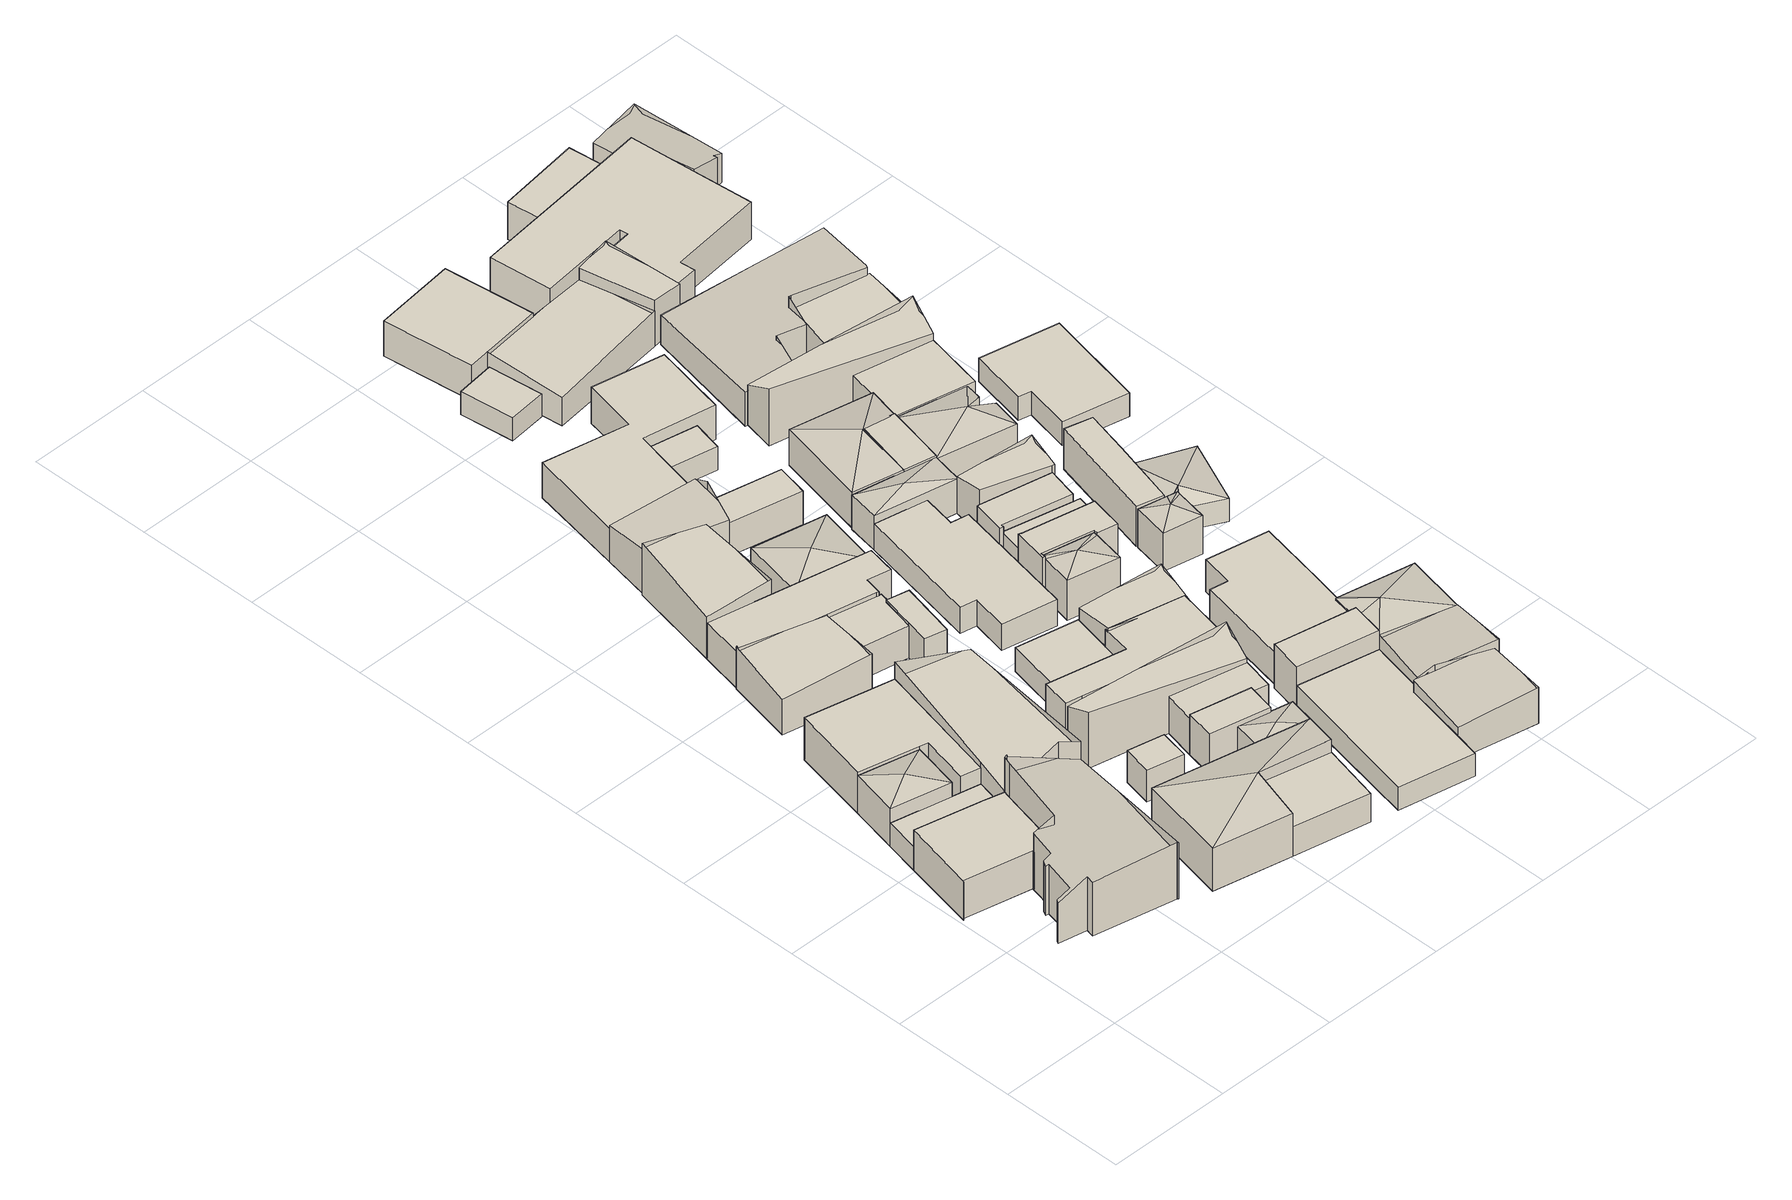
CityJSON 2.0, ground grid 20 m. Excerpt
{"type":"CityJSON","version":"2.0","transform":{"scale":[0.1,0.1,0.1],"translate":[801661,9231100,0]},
"CityObjects":{
"building1":{"type":"Building","attributes":{"Building Type":"Residential","Roof Shape":"shed","Roof Material":"Concrete Glazed Tile","Roof Material Code":1,"Roof Direction":"northwest","Building Height":6.62,"Roof Slope":17.3,"Footprint Area":167.09,"Solar PV Capacity Low":20.92,"Solar PV Capacity High":27.48,"Solar Annual Energy Low":30166,"Solar Annual Energy High":39757,"Suitable PV Area":124.9},"geometry":[{"type":"MultiSurface","lod":"2.2","boundaries":[[[0,1,2,3,4,5,6,7,8,9]],[[9,8,10,11]],[[8,7,12,10]],[[7,6,13,12]],[[6,5,14,13]],[[5,4,15,14]],[[4,3,16,15]],[[3,2,17,16]],[[2,1,18,17]],[[1,0,19,18]],[[0,9,11,19]],[[11,10,12,13,14,15,16,17,18,19]]]}]},
"building2":{"type":"Building","attributes":{"Building Type":"Residential","Roof Shape":"flat","Roof Material":"Concrete Glazed Tile","Roof Material Code":1,"Roof Direction":"northwest","Building Height":4.14,"Roof Slope":5.3,"Footprint Area":81.52,"Solar PV Capacity Low":10.21,"Solar PV Capacity High":13.41,"Solar Annual Energy Low":14718,"Solar Annual Energy High":19397,"Suitable PV Area":60.94},"geometry":[{"type":"MultiSurface","lod":"2.2","boundaries":[[[20,0,9,7,21]],[[21,7,22,23]],[[7,9,24,22]],[[9,0,25,24]],[[0,20,26,25]],[[20,21,23,26]],[[23,22,24,25,26]]]}]},
"building3":{"type":"Building","attributes":{"Building Type":"Residential","Roof Shape":"hip","Roof Material":"Concrete Glazed Tile","Roof Material Code":1,"Roof Direction":"northwest","Building Height":6.57,"Roof Slope":26,"Footprint Area":76.47,"Solar PV Capacity Low":9.57,"Solar PV Capacity High":12.58,"Solar Annual Energy Low":13806,"Solar Annual Energy High":18195,"Suitable PV Area":57.16},"geometry":[{"type":"MultiSurface","lod":"2.2","boundaries":[[[27,20,28,29]],[[29,28,30,31]],[[28,20,32,30]],[[20,27,33,32]],[[27,29,31,33]],[[31,30,34]],[[30,32,34]],[[32,33,34]],[[33,31,34]]]}]},
"building4":{"type":"Building","attributes":{"Building Type":"Residential","Roof Shape":"gable","Roof Material":"Concrete Glazed Tile","Roof Material Code":1,"Roof Direction":"northwest","Building Height":7.08,"Roof Slope":31,"Footprint Area":324.14,"Solar PV Capacity Low":40.58,"Solar PV Capacity High":53.31,"Solar Annual Energy Low":58522,"Solar Annual Energy High":77127,"Suitable PV Area":242.3},"geometry":[{"type":"MultiSurface","lod":"2.2","boundaries":[[[35,36,37,38,8,6,5,4,39,40,41,42,43,44,45,46,47,48,49,50,51]],[[51,50,52,53]],[[50,49,54,52]],[[49,48,55,54]],[[48,47,56,55]],[[47,46,57,56]],[[46,45,58,57]],[[45,44,59,58]],[[44,43,60,59]],[[43,42,61,60]],[[42,41,62,61]],[[41,40,63,62]],[[40,39,64,63]],[[39,4,65,64]],[[4,5,66,65]],[[5,6,67,66]],[[6,8,68,67]],[[8,38,69,68]],[[38,37,70,69]],[[37,36,71,70]],[[36,35,72,71]],[[35,51,53,72]],[[53,52,54,55,56,57,58,59,60,61,62,63,64,65,66,67,68,69,70,71,72]]]}]},
"building5":{"type":"Building","attributes":{"Building Type":"Residential","Roof Shape":"shed","Roof Material":"Clay Tile Shingle","Roof Material Code":3,"Roof Direction":"northwest","Building Height":6.91,"Roof Slope":18.1,"Footprint Area":207.33,"Solar PV Capacity Low":25.96,"Solar PV Capacity High":34.1,"Solar Annual Energy Low":37432,"Solar Annual Energy High":49333,"Suitable PV Area":154.98},"geometry":[{"type":"MultiSurface","lod":"2.2","boundaries":[[[27,29,73,74,21,75,76]],[[76,75,77,78]],[[75,21,79,77]],[[21,74,80,79]],[[74,73,81,80]],[[73,29,82,81]],[[29,27,83,82]],[[27,76,78,83]],[[78,77,79,80,81,82,83]]]}]},
"building6":{"type":"Building","attributes":{"Building Type":"Residential","Roof Shape":"gable","Roof Material":"Concrete Glazed Tile","Roof Material Code":1,"Roof Direction":"northwest","Building Height":7.18,"Roof Slope":32.1,"Footprint Area":311.56,"Solar PV Capacity Low":39.01,"Solar PV Capacity High":51.24,"Solar Annual Energy Low":56249,"Solar Annual Energy High":74132,"Suitable PV Area":232.89},"geometry":[{"type":"MultiSurface","lod":"2.2","boundaries":[[[75,21,7,8,38,37,36,35,84]],[[84,35,85,86]],[[35,36,87,85]],[[36,37,88,87]],[[37,38,89,88]],[[38,8,90,89]],[[8,7,91,90]],[[7,21,92,91]],[[21,75,93,92]],[[75,84,86,93]],[[86,85,87,88,89,90,91,92,93]]]}]},
"building7":{"type":"Building","attributes":{"Building Type":"Residential","Roof Shape":"gable","Roof Material":"Clay Tile Shingle","Roof Material Code":3,"Roof Direction":"northwest","Building Height":6.17,"Roof Slope":33.7,"Footprint Area":151.68,"Solar PV Capacity Low":18.99,"Solar PV Capacity High":24.94,"Solar Annual Energy Low":27385,"Solar Annual Energy High":36091,"Suitable PV Area":113.38},"geometry":[{"type":"MultiSurface","lod":"2.2","boundaries":[[[94,95,96,97,98,99,100,101]],[[101,100,102,103]],[[100,99,104,102]],[[99,98,105,104]],[[98,97,106,105]],[[97,96,107,106]],[[96,95,108,107]],[[95,94,109,108]],[[94,101,103,109]],[[102,104,105,106,107,108,109,103]]]}]},
"building8":{"type":"Building","attributes":{"Building Type":"Residential","Roof Shape":"hip","Roof Material":"Concrete Glazed Tile","Roof Material Code":1,"Roof Direction":"northwest","Building Height":7.54,"Roof Slope":22.5,"Footprint Area":245.76,"Solar PV Capacity Low":30.77,"Solar PV Capacity High":40.42,"Solar Annual Energy Low":44370,"Solar Annual Energy High":58477,"Suitable PV Area":183.71},"geometry":[{"type":"MultiSurface","lod":"2.2","boundaries":[[[110,111,112,113,114,115]],[[115,114,116,117]],[[114,113,118,116]],[[113,112,119,118]],[[112,111,120,119]],[[111,110,121,120]],[[110,115,117,121]],[[117,116,122]],[[116,118,122]],[[118,119,122]],[[119,120,122]],[[120,121,122]],[[121,117,122]]]}]},
"building9":{"type":"Building","attributes":{"Building Type":"Residential","Roof Shape":"shed","Roof Material":"Concrete Glazed Tile","Roof Material Code":1,"Roof Direction":"northwest","Building Height":5.52,"Roof Slope":10.3,"Footprint Area":27.51,"Solar PV Capacity Low":3.44,"Solar PV Capacity High":4.52,"Solar Annual Energy Low":4967,"Solar Annual Energy High":6546,"Suitable PV Area":20.56},"geometry":[{"type":"MultiSurface","lod":"2.2","boundaries":[[[123,124,125,126]],[[126,125,127,128]],[[125,124,129,127]],[[124,123,130,129]],[[123,126,128,130]],[[128,127,129,130]]]}]},
"building10":{"type":"Building","attributes":{"Building Type":"Residential","Roof Shape":"gable","Roof Material":"Concrete Glazed Tile","Roof Material Code":1,"Roof Direction":"northwest","Building Height":7.41,"Roof Slope":29.8,"Footprint Area":157.48,"Solar PV Capacity Low":19.72,"Solar PV Capacity High":25.9,"Solar Annual Energy Low":28432,"Solar Annual Energy High":37471,"Suitable PV Area":117.72},"geometry":[{"type":"MultiSurface","lod":"2.2","boundaries":[[[131,132,133,134]],[[134,133,135,136]],[[133,132,137,135]],[[132,131,138,137]],[[131,134,136,138]],[[136,135,137,138]]]}]},
"building11":{"type":"Building","attributes":{"Building Type":"Residential","Roof Shape":"shed","Roof Material":"Concrete Glazed Tile","Roof Material Code":1,"Roof Direction":"northwest","Building Height":5.02,"Roof Slope":18.8,"Footprint Area":118.48,"Solar PV Capacity Low":14.83,"Solar PV Capacity High":19.48,"Solar Annual Energy Low":21391,"Solar Annual Energy High":28192,"Suitable PV Area":88.56},"geometry":[{"type":"MultiSurface","lod":"2.2","boundaries":[[[113,112,139,114]],[[114,139,140,141]],[[139,112,142,140]],[[112,113,143,142]],[[113,114,141,143]],[[141,140,142,143]]]}]},
"building12":{"type":"Building","attributes":{"Building Type":"Residential","Roof Shape":"flat","Roof Material":"Concrete Glazed Tile","Roof Material Code":1,"Roof Direction":"northwest","Building Height":6.43,"Roof Slope":10.2,"Footprint Area":184.66,"Solar PV Capacity Low":23.12,"Solar PV Capacity High":30.37,"Solar Annual Energy Low":33339,"Solar Annual Energy High":43939,"Suitable PV Area":138.03},"geometry":[{"type":"MultiSurface","lod":"2.2","boundaries":[[[132,95,94,101,144,145,146,147,148]],[[148,147,149,150]],[[147,146,151,149]],[[146,145,152,151]],[[145,144,153,152]],[[144,101,154,153]],[[101,94,155,154]],[[94,95,156,155]],[[95,132,157,156]],[[132,148,150,157]],[[150,149,151,152,153,154,155,156,157]]]}]},
"building13":{"type":"Building","attributes":{"Building Type":"Residential","Roof Shape":"shed","Roof Material":"Clay Tile Shingle","Roof Material Code":3,"Roof Direction":"northwest","Building Height":5.63,"Roof Slope":13.3,"Footprint Area":59.92,"Solar PV Capacity Low":7.5,"Solar PV Capacity High":9.85,"Solar Annual Energy Low":10819,"Solar Annual Energy High":14259,"Suitable PV Area":44.79},"geometry":[{"type":"MultiSurface","lod":"2.2","boundaries":[[[158,159,160,161,145,144,101,99]],[[99,101,162,163]],[[101,144,164,162]],[[144,145,165,164]],[[145,161,166,165]],[[161,160,167,166]],[[160,159,168,167]],[[159,158,169,168]],[[158,99,163,169]],[[163,162,164,165,166,167,168,169]]]}]},
"building14":{"type":"Building","attributes":{"Building Type":"Residential","Roof Shape":"shed","Roof Material":"Concrete Glazed Tile","Roof Material Code":1,"Roof Direction":"northwest","Building Height":6.04,"Roof Slope":15.5,"Footprint Area":32.37,"Solar PV Capacity Low":4.05,"Solar PV Capacity High":5.32,"Solar Annual Energy Low":5844,"Solar Annual Energy High":7702,"Suitable PV Area":24.19},"geometry":[{"type":"MultiSurface","lod":"2.2","boundaries":[[[160,159,158,170,171,172]],[[172,171,173,174]],[[171,170,175,173]],[[170,158,176,175]],[[158,159,177,176]],[[159,160,178,177]],[[160,172,174,178]],[[174,173,175,176,177,178]]]}]},
"building15":{"type":"Building","attributes":{"Building Type":"Residential","Roof Shape":"gable","Roof Material":"Concrete Glazed Tile","Roof Material Code":1,"Roof Direction":"northwest","Building Height":6.38,"Roof Slope":32.3,"Footprint Area":108.78,"Solar PV Capacity Low":13.62,"Solar PV Capacity High":17.89,"Solar Annual Energy Low":19640,"Solar Annual Energy High":25884,"Suitable PV Area":81.31},"geometry":[{"type":"MultiSurface","lod":"2.2","boundaries":[[[179,180,181,182,183]],[[183,182,184,185]],[[182,181,186,184]],[[181,180,187,186]],[[180,179,188,187]],[[179,183,185,188]],[[185,184,186,187,188]]]}]},
"building16":{"type":"Building","attributes":{"Building Type":"Residential","Roof Shape":"flat","Roof Material":"Concrete Glazed Tile","Roof Material Code":1,"Roof Direction":"northwest","Building Height":7.14,"Roof Slope":8.9,"Footprint Area":45.34,"Solar PV Capacity Low":5.68,"Solar PV Capacity High":7.46,"Solar Annual Energy Low":8185,"Solar Annual Energy High":10787,"Suitable PV Area":33.89},"geometry":[{"type":"MultiSurface","lod":"2.2","boundaries":[[[189,190,191,192]],[[192,191,193,194]],[[191,190,195,193]],[[190,189,196,195]],[[189,192,194,196]],[[194,193,195,196]]]}]},
"building17":{"type":"Building","attributes":{"Building Type":"Residential","Roof Shape":"gable","Roof Material":"Concrete Glazed Tile","Roof Material Code":1,"Roof Direction":"northwest","Building Height":7.07,"Roof Slope":31.3,"Footprint Area":125.26,"Solar PV Capacity Low":15.68,"Solar PV Capacity High":20.6,"Solar Annual Energy Low":22614,"Solar Annual Energy High":29804,"Suitable PV Area":93.63},"geometry":[{"type":"MultiSurface","lod":"2.2","boundaries":[[[197,198,199,200]],[[200,199,201,202]],[[199,198,203,201]],[[198,197,204,203]],[[197,200,202,204]],[[202,201,203,204]]]}]},
"building18":{"type":"Building","attributes":{"Building Type":"Residential","Roof Shape":"hip","Roof Material":"Concrete Glazed Tile","Roof Material Code":1,"Roof Direction":"northwest","Building Height":6.32,"Roof Slope":22.1,"Footprint Area":48.1,"Solar PV Capacity Low":6.02,"Solar PV Capacity High":7.91,"Solar Annual Energy Low":8684,"Solar Annual Energy High":11444,"Suitable PV Area":35.95},"geometry":[{"type":"MultiSurface","lod":"2.2","boundaries":[[[205,206,207,208]],[[208,207,209,210]],[[207,206,211,209]],[[206,205,212,211]],[[205,208,210,212]],[[210,209,213]],[[209,211,213]],[[211,212,213]],[[212,210,213]]]}]},
"building19":{"type":"Building","attributes":{"Building Type":"Residential","Roof Shape":"flat","Roof Material":"Concrete Glazed Tile","Roof Material Code":1,"Roof Direction":"northwest","Building Height":4.22,"Roof Slope":5.4,"Footprint Area":112.76,"Solar PV Capacity Low":14.12,"Solar PV Capacity High":18.54,"Solar Annual Energy Low":20358,"Solar Annual Energy High":26830,"Suitable PV Area":84.29},"geometry":[{"type":"MultiSurface","lod":"2.2","boundaries":[[[214,215,216,217]],[[217,216,218,219]],[[216,215,220,218]],[[215,214,221,220]],[[214,217,219,221]],[[219,218,220,221]]]}]},
"building20":{"type":"Building","attributes":{"Building Type":"Residential","Roof Shape":"shed","Roof Material":"Concrete Glazed Tile","Roof Material Code":1,"Roof Direction":"northwest","Building Height":6.31,"Roof Slope":17.1,"Footprint Area":64.02,"Solar PV Capacity Low":8.02,"Solar PV Capacity High":10.53,"Solar Annual Energy Low":11559,"Solar Annual Energy High":15234,"Suitable PV Area":47.86},"geometry":[{"type":"MultiSurface","lod":"2.2","boundaries":[[[222,189,223,199]],[[199,223,224,225]],[[223,189,226,224]],[[189,222,227,226]],[[222,199,225,227]],[[225,224,226,227]]]}]},
"building21":{"type":"Building","attributes":{"Building Type":"Residential","Roof Shape":"flat","Roof Material":"Concrete Glazed Tile","Roof Material Code":1,"Roof Direction":"northwest","Building Height":7.35,"Roof Slope":11,"Footprint Area":175.77,"Solar PV Capacity Low":22.01,"Solar PV Capacity High":28.91,"Solar Annual Energy Low":31735,"Solar Annual Energy High":41824,"Suitable PV Area":131.39},"geometry":[{"type":"MultiSurface","lod":"2.2","boundaries":[[[228,216,229,230,231,232,233]],[[233,232,234,235]],[[232,231,236,234]],[[231,230,237,236]],[[230,229,238,237]],[[229,216,239,238]],[[216,228,240,239]],[[228,233,235,240]],[[235,234,236,237,238,239,240]]]}]},
"building22":{"type":"Building","attributes":{"Building Type":"Residential","Roof Shape":"hip","Roof Material":"Concrete Glazed Tile","Roof Material Code":1,"Roof Direction":"northwest","Building Height":4.92,"Roof Slope":20.3,"Footprint Area":127.68,"Solar PV Capacity Low":15.99,"Solar PV Capacity High":21,"Solar Annual Energy Low":23052,"Solar Annual Energy High":30381,"Suitable PV Area":95.44},"geometry":[{"type":"MultiSurface","lod":"2.2","boundaries":[[[241,242,148,243]],[[243,148,244,245]],[[148,242,246,244]],[[242,241,247,246]],[[241,243,245,247]],[[245,244,248]],[[244,246,248]],[[246,247,248]],[[247,245,248]]]}]},
"building23":{"type":"Building","attributes":{"Building Type":"Residential","Roof Shape":"flat","Roof Material":"Clay Tile Shingle","Roof Material Code":3,"Roof Direction":"northwest","Building Height":5.83,"Roof Slope":6.2,"Footprint Area":60.73,"Solar PV Capacity Low":7.6,"Solar PV Capacity High":9.99,"Solar Annual Energy Low":10964,"Solar Annual Energy High":14450,"Suitable PV Area":45.39},"geometry":[{"type":"MultiSurface","lod":"2.2","boundaries":[[[183,249,250,179]],[[179,250,251,252]],[[250,249,253,251]],[[249,183,254,253]],[[183,179,252,254]],[[251,253,254,252]]]}]},
"building24":{"type":"Building","attributes":{"Building Type":"Residential","Roof Shape":"shed","Roof Material":"Concrete Glazed Tile","Roof Material Code":1,"Roof Direction":"northwest","Building Height":4,"Roof Slope":13.2,"Footprint Area":300.55,"Solar PV Capacity Low":37.63,"Solar PV Capacity High":49.43,"Solar Annual Energy Low":54262,"Solar Annual Energy High":71513,"Suitable PV Area":224.66},"geometry":[{"type":"MultiSurface","lod":"2.2","boundaries":[[[255,256,257,258,259,260,261,262]],[[262,261,263,264]],[[261,260,265,263]],[[260,259,266,265]],[[259,258,267,266]],[[258,257,268,267]],[[257,256,269,268]],[[256,255,270,269]],[[255,262,264,270]],[[264,263,265,266,267,268,269,270]]]}]},
"building25":{"type":"Building","attributes":{"Building Type":"Residential","Roof Shape":"shed","Roof Material":"Concrete Glazed Tile","Roof Material Code":1,"Roof Direction":"northwest","Building Height":5.69,"Roof Slope":16.5,"Footprint Area":354,"Solar PV Capacity Low":44.32,"Solar PV Capacity High":58.22,"Solar Annual Energy Low":63913,"Solar Annual Energy High":84232,"Suitable PV Area":264.62},"geometry":[{"type":"MultiSurface","lod":"2.2","boundaries":[[[271,272,273,274,275,276,181,180]],[[180,181,277,278]],[[181,276,279,277]],[[276,275,280,279]],[[275,274,281,280]],[[274,273,282,281]],[[273,272,283,282]],[[272,271,284,283]],[[271,180,278,284]],[[278,277,279,280,281,282,283,284]]]}]},
"building26":{"type":"Building","attributes":{"Building Type":"Residential","Roof Shape":"flat","Roof Material":"Concrete Glazed Tile","Roof Material Code":1,"Roof Direction":"northwest","Building Height":4.56,"Roof Slope":5.5,"Footprint Area":266.34,"Solar PV Capacity Low":33.35,"Solar PV Capacity High":43.8,"Solar Annual Energy Low":48085,"Solar Annual Energy High":63372,"Suitable PV Area":199.09},"geometry":[{"type":"MultiSurface","lod":"2.2","boundaries":[[[285,286,287,288,289,290,291,292]],[[292,291,293,294]],[[291,290,295,293]],[[290,289,296,295]],[[289,288,297,296]],[[288,287,298,297]],[[287,286,299,298]],[[286,285,300,299]],[[285,292,294,300]],[[294,293,295,296,297,298,299,300]]]}]},
"building27":{"type":"Building","attributes":{"Building Type":"Residential","Roof Shape":"gable","Roof Material":"Concrete Glazed Tile","Roof Material Code":1,"Roof Direction":"northwest","Building Height":6.36,"Roof Slope":32.5,"Footprint Area":89.59,"Solar PV Capacity Low":11.22,"Solar PV Capacity High":14.73,"Solar Annual Energy Low":16174,"Solar Annual Energy High":21317,"Suitable PV Area":66.97},"geometry":[{"type":"MultiSurface","lod":"2.2","boundaries":[[[301,302,303,304]],[[304,303,305,306]],[[303,302,307,305]],[[302,301,308,307]],[[301,304,306,308]],[[306,305,307,308]]]}]},
"building28":{"type":"Building","attributes":{"Building Type":"Residential","Roof Shape":"flat","Roof Material":"Concrete Glazed Tile","Roof Material Code":1,"Roof Direction":"northwest","Building Height":4.01,"Roof Slope":7.9,"Footprint Area":53.89,"Solar PV Capacity Low":6.75,"Solar PV Capacity High":8.86,"Solar Annual Energy Low":9730,"Solar Annual Energy High":12823,"Suitable PV Area":40.29},"geometry":[{"type":"MultiSurface","lod":"2.2","boundaries":[[[309,310,311,312]],[[312,311,313,314]],[[311,310,315,313]],[[310,309,316,315]],[[309,312,314,316]],[[314,313,315,316]]]}]},
"building29":{"type":"Building","attributes":{"Building Type":"Residential","Roof Shape":"flat","Roof Material":"Concrete Glazed Tile","Roof Material Code":1,"Roof Direction":"northwest","Building Height":4.09,"Roof Slope":13.2,"Footprint Area":41.18,"Solar PV Capacity Low":5.16,"Solar PV Capacity High":6.77,"Solar Annual Energy Low":7435,"Solar Annual Energy High":9798,"Suitable PV Area":30.78},"geometry":[{"type":"MultiSurface","lod":"2.2","boundaries":[[[317,318,319,320]],[[320,319,321,322]],[[319,318,323,321]],[[318,317,324,323]],[[317,320,322,324]],[[322,321,323,324]]]}]},
"building30":{"type":"Building","attributes":{"Building Type":"Residential","Roof Shape":"hip","Roof Material":"Concrete Glazed Tile","Roof Material Code":1,"Roof Direction":"northwest","Building Height":7.04,"Roof Slope":20.2,"Footprint Area":50.15,"Solar PV Capacity Low":6.28,"Solar PV Capacity High":8.25,"Solar Annual Energy Low":9055,"Solar Annual Energy High":11934,"Suitable PV Area":37.49},"geometry":[{"type":"MultiSurface","lod":"2.2","boundaries":[[[325,326,327,328,329,330]],[[330,329,331,332]],[[329,328,333,331]],[[328,327,334,333]],[[327,326,335,334]],[[326,325,336,335]],[[325,330,332,336]],[[332,331,337]],[[331,333,337]],[[333,334,337]],[[334,335,337]],[[335,336,337]],[[336,332,337]]]}]},
"building31":{"type":"Building","attributes":{"Building Type":"Residential","Roof Shape":"flat","Roof Material":"Clay Tile Shingle","Roof Material Code":3,"Roof Direction":"northwest","Building Height":7.72,"Roof Slope":7.1,"Footprint Area":71.19,"Solar PV Capacity Low":8.91,"Solar PV Capacity High":11.71,"Solar Annual Energy Low":12853,"Solar Annual Energy High":16939,"Suitable PV Area":53.21},"geometry":[{"type":"MultiSurface","lod":"2.2","boundaries":[[[338,339,261,260,340]],[[340,260,341,342]],[[260,261,343,341]],[[261,339,344,343]],[[339,338,345,344]],[[338,340,342,345]],[[342,341,343,344,345]]]}]},
"building32":{"type":"Building","attributes":{"Building Type":"Residential","Roof Shape":"hip","Roof Material":"Clay Tile Shingle","Roof Material Code":3,"Roof Direction":"northwest","Building Height":5.98,"Roof Slope":27.2,"Footprint Area":69.05,"Solar PV Capacity Low":8.65,"Solar PV Capacity High":11.36,"Solar Annual Energy Low":12467,"Solar Annual Energy High":16430,"Suitable PV Area":51.62},"geometry":[{"type":"MultiSurface","lod":"2.2","boundaries":[[[346,287,347,348]],[[348,347,349,350]],[[347,287,351,349]],[[287,346,352,351]],[[346,348,350,352]],[[350,349,353]],[[349,351,353]],[[351,352,353]],[[352,350,353]]]}]},
"building33":{"type":"Building","attributes":{"Building Type":"Residential","Roof Shape":"gable","Roof Material":"Concrete Glazed Tile","Roof Material Code":1,"Roof Direction":"northwest","Building Height":5.57,"Roof Slope":25,"Footprint Area":132.35,"Solar PV Capacity Low":16.57,"Solar PV Capacity High":21.76,"Solar Annual Energy Low":23894,"Solar Annual Energy High":31491,"Suitable PV Area":98.93},"geometry":[{"type":"MultiSurface","lod":"2.2","boundaries":[[[258,257,256,354,355]],[[355,354,356,357]],[[354,256,358,356]],[[256,257,359,358]],[[257,258,360,359]],[[258,355,357,360]],[[357,356,358,359,360]]]}]},
"building34":{"type":"Building","attributes":{"Building Type":"Residential","Roof Shape":"flat","Roof Material":"Concrete Glazed Tile","Roof Material Code":1,"Roof Direction":"northwest","Building Height":7.42,"Roof Slope":6.5,"Footprint Area":60.87,"Solar PV Capacity Low":7.62,"Solar PV Capacity High":10.01,"Solar Annual Energy Low":10990,"Solar Annual Energy High":14484,"Suitable PV Area":45.5},"geometry":[{"type":"MultiSurface","lod":"2.2","boundaries":[[[361,362,363,364,326,325,330,329,365,366]],[[366,365,367,368]],[[365,329,369,367]],[[329,330,370,369]],[[330,325,371,370]],[[325,326,372,371]],[[326,364,373,372]],[[364,363,374,373]],[[363,362,375,374]],[[362,361,376,375]],[[361,366,368,376]],[[367,369,370,371,372,373,374,375,376,368]]]}]},
"building35":{"type":"Building","attributes":{"Building Type":"Residential","Roof Shape":"flat","Roof Material":"Concrete Glazed Tile","Roof Material Code":1,"Roof Direction":"northwest","Building Height":6.24,"Roof Slope":9.7,"Footprint Area":193.5,"Solar PV Capacity Low":24.23,"Solar PV Capacity High":31.82,"Solar Annual Energy Low":34935,"Solar Annual Energy High":46041,"Suitable PV Area":144.64},"geometry":[{"type":"MultiSurface","lod":"2.2","boundaries":[[[377,378,379,380]],[[380,379,381,382]],[[379,378,383,381]],[[378,377,384,383]],[[377,380,382,384]],[[382,381,383,384]]]}]},
"building36":{"type":"Building","attributes":{"Building Type":"Residential","Roof Shape":"shed","Roof Material":"Concrete Glazed Tile","Roof Material Code":1,"Roof Direction":"northwest","Building Height":4,"Roof Slope":14,"Footprint Area":57.91,"Solar PV Capacity Low":7.25,"Solar PV Capacity High":9.52,"Solar Annual Energy Low":10456,"Solar Annual Energy High":13780,"Suitable PV Area":43.29},"geometry":[{"type":"MultiSurface","lod":"2.2","boundaries":[[[385,386,387,362,361,366,388,389]],[[389,388,390,391]],[[388,366,392,390]],[[366,361,393,392]],[[361,362,394,393]],[[362,387,395,394]],[[387,386,396,395]],[[386,385,397,396]],[[385,389,391,397]],[[391,390,392,393,394,395,396,397]]]}]},
"building37":{"type":"Building","attributes":{"Building Type":"Residential","Roof Shape":"flat","Roof Material":"Concrete Glazed Tile","Roof Material Code":1,"Roof Direction":"northwest","Building Height":5.63,"Roof Slope":8.2,"Footprint Area":256.1,"Solar PV Capacity Low":32.06,"Solar PV Capacity High":42.12,"Solar Annual Energy Low":46237,"Solar Annual Energy High":60936,"Suitable PV Area":191.43},"geometry":[{"type":"MultiSurface","lod":"2.2","boundaries":[[[338,340,398,399,400,401,402,403,404]],[[404,403,405,406]],[[403,402,407,405]],[[402,401,408,407]],[[401,400,409,408]],[[400,399,410,409]],[[399,398,411,410]],[[398,340,412,411]],[[340,338,413,412]],[[338,404,406,413]],[[406,405,407,408,409,410,411,412,413]]]}]},
"building38":{"type":"Building","attributes":{"Building Type":"Residential","Roof Shape":"hip","Roof Material":"Concrete Glazed Tile","Roof Material Code":1,"Roof Direction":"northwest","Building Height":6.32,"Roof Slope":28.7,"Footprint Area":149.31,"Solar PV Capacity Low":18.69,"Solar PV Capacity High":24.55,"Solar Annual Energy Low":26957,"Solar Annual Energy High":35527,"Suitable PV Area":111.61},"geometry":[{"type":"MultiSurface","lod":"2.2","boundaries":[[[414,415,416,417,418,419]],[[419,418,420,421]],[[418,417,422,420]],[[417,416,423,422]],[[416,415,424,423]],[[415,414,425,424]],[[414,419,421,425]],[[421,420,426]],[[420,422,426]],[[422,423,426]],[[423,424,426]],[[424,425,426]],[[425,421,426]]]}]},
"building39":{"type":"Building","attributes":{"Building Type":"Residential","Roof Shape":"gable","Roof Material":"Concrete Glazed Tile","Roof Material Code":1,"Roof Direction":"northwest","Building Height":6.04,"Roof Slope":31.8,"Footprint Area":120.53,"Solar PV Capacity Low":15.09,"Solar PV Capacity High":19.82,"Solar Annual Energy Low":21762,"Solar Annual Energy High":28680,"Suitable PV Area":90.1},"geometry":[{"type":"MultiSurface","lod":"2.2","boundaries":[[[260,259,258,427,428]],[[428,427,429,430]],[[427,258,431,429]],[[258,259,432,431]],[[259,260,433,432]],[[260,428,430,433]],[[430,429,431,432,433]]]}]},
"building40":{"type":"Building","attributes":{"Building Type":"Residential","Roof Shape":"flat","Roof Material":"Clay Tile Shingle","Roof Material Code":3,"Roof Direction":"northwest","Building Height":5.43,"Roof Slope":14.7,"Footprint Area":60.74,"Solar PV Capacity Low":7.6,"Solar PV Capacity High":9.99,"Solar Annual Energy Low":10966,"Solar Annual Energy High":14452,"Suitable PV Area":45.4},"geometry":[{"type":"MultiSurface","lod":"2.2","boundaries":[[[434,387,386,385,435,436,437]],[[437,436,438,439]],[[436,435,440,438]],[[435,385,441,440]],[[385,386,442,441]],[[386,387,443,442]],[[387,434,444,443]],[[434,437,439,444]],[[439,438,440,441,442,443,444]]]}]},
"building41":{"type":"Building","attributes":{"Building Type":"Residential","Roof Shape":"gable","Roof Material":"Concrete Glazed Tile","Roof Material Code":1,"Roof Direction":"northwest","Building Height":4.95,"Roof Slope":28.5,"Footprint Area":249.27,"Solar PV Capacity Low":31.21,"Solar PV Capacity High":40.99,"Solar Annual Energy Low":45004,"Solar Annual Energy High":59311,"Suitable PV Area":186.33},"geometry":[{"type":"MultiSurface","lod":"2.2","boundaries":[[[445,446,447,448]],[[448,447,449,450]],[[447,446,451,449]],[[446,445,452,451]],[[445,448,450,452]],[[450,449,451,452]]]}]},
"building42":{"type":"Building","attributes":{"Building Type":"Residential","Roof Shape":"shed","Roof Material":"Concrete Glazed Tile","Roof Material Code":1,"Roof Direction":"northwest","Building Height":6.28,"Roof Slope":16,"Footprint Area":51.29,"Solar PV Capacity Low":6.42,"Solar PV Capacity High":8.43,"Solar Annual Energy Low":9259,"Solar Annual Energy High":12203,"Suitable PV Area":38.34},"geometry":[{"type":"MultiSurface","lod":"2.2","boundaries":[[[419,418,453,414]],[[414,453,454,455]],[[453,418,420,454]],[[418,419,456,420]],[[419,414,455,456]],[[455,454,420,456]]]}]},
"building43":{"type":"Building","attributes":{"Building Type":"Residential","Roof Shape":"gable","Roof Material":"Concrete Glazed Tile","Roof Material Code":1,"Roof Direction":"northwest","Building Height":6.54,"Roof Slope":33.6,"Footprint Area":63.83,"Solar PV Capacity Low":7.99,"Solar PV Capacity High":10.5,"Solar Annual Energy Low":11525,"Solar Annual Energy High":15189,"Suitable PV Area":47.72},"geometry":[{"type":"MultiSurface","lod":"2.2","boundaries":[[[435,457,458,459,436]],[[436,459,460,461]],[[459,458,462,460]],[[458,457,463,462]],[[457,435,464,463]],[[435,436,461,464]],[[461,460,462,463,464]]]}]},
"building44":{"type":"Building","attributes":{"Building Type":"Residential","Roof Shape":"hip","Roof Material":"Concrete Glazed Tile","Roof Material Code":1,"Roof Direction":"northwest","Building Height":5.88,"Roof Slope":26.4,"Footprint Area":127.7,"Solar PV Capacity Low":15.99,"Solar PV Capacity High":21,"Solar Annual Energy Low":23056,"Solar Annual Energy High":30386,"Suitable PV Area":95.46},"geometry":[{"type":"MultiSurface","lod":"2.2","boundaries":[[[399,398,340,260,428,465]],[[465,428,466,467]],[[428,260,468,466]],[[260,340,469,468]],[[340,398,470,469]],[[398,399,471,470]],[[399,465,467,471]],[[467,466,472]],[[466,468,472]],[[468,469,472]],[[469,470,472]],[[470,471,472]],[[471,467,472]]]}]},
"building45":{"type":"Building","attributes":{"Building Type":"Residential","Roof Shape":"hip","Roof Material":"Concrete Glazed Tile","Roof Material Code":1,"Roof Direction":"northwest","Building Height":6.71,"Roof Slope":20.7,"Footprint Area":37.24,"Solar PV Capacity Low":4.66,"Solar PV Capacity High":6.12,"Solar Annual Energy Low":6723,"Solar Annual Energy High":8860,"Suitable PV Area":27.84},"geometry":[{"type":"MultiSurface","lod":"2.2","boundaries":[[[473,474,475,476,477,478]],[[478,477,479,480]],[[477,476,481,479]],[[476,475,482,481]],[[475,474,483,482]],[[474,473,484,483]],[[473,478,480,484]],[[480,479,485]],[[479,481,485]],[[481,482,485]],[[482,483,485]],[[483,484,485]],[[484,480,485]]]}]},
"building46":{"type":"Building","attributes":{"Building Type":"Residential","Roof Shape":"hip","Roof Material":"Clay Tile Shingle","Roof Material Code":3,"Roof Direction":"northwest","Building Height":5.66,"Roof Slope":27.8,"Footprint Area":113.99,"Solar PV Capacity Low":14.27,"Solar PV Capacity High":18.75,"Solar Annual Energy Low":20580,"Solar Annual Energy High":27122,"Suitable PV Area":85.21},"geometry":[{"type":"MultiSurface","lod":"2.2","boundaries":[[[486,487,488,489,490,414,453,491,492]],[[492,491,493,494]],[[491,453,495,493]],[[453,414,496,495]],[[414,490,497,496]],[[490,489,498,497]],[[489,488,499,498]],[[488,487,500,499]],[[487,486,501,500]],[[486,492,494,501]],[[494,493,502]],[[493,495,502]],[[495,496,502]],[[496,497,502]],[[497,498,502]],[[498,499,502]],[[499,500,502]],[[500,501,502]],[[501,494,502]]]}]},
"building47":{"type":"Building","attributes":{"Building Type":"Residential","Roof Shape":"shed","Roof Material":"Concrete Glazed Tile","Roof Material Code":1,"Roof Direction":"northwest","Building Height":6.96,"Roof Slope":11,"Footprint Area":79.96,"Solar PV Capacity Low":10.01,"Solar PV Capacity High":13.15,"Solar Annual Energy Low":14437,"Solar Annual Energy High":19026,"Suitable PV Area":59.77},"geometry":[{"type":"MultiSurface","lod":"2.2","boundaries":[[[503,504,505,506,507]],[[507,506,508,509]],[[506,505,510,508]],[[505,504,511,510]],[[504,503,512,511]],[[503,507,509,512]],[[509,508,510,511,512]]]}]},
"building48":{"type":"Building","attributes":{"Building Type":"Residential","Roof Shape":"gable","Roof Material":"Concrete Glazed Tile","Roof Material Code":1,"Roof Direction":"northwest","Building Height":6.98,"Roof Slope":34.9,"Footprint Area":128.74,"Solar PV Capacity Low":16.12,"Solar PV Capacity High":21.17,"Solar Annual Energy Low":23244,"Solar Annual Energy High":30633,"Suitable PV Area":96.24},"geometry":[{"type":"MultiSurface","lod":"2.2","boundaries":[[[513,514,515,516,517]],[[517,516,518,519]],[[516,515,520,518]],[[515,514,521,520]],[[514,513,522,521]],[[513,517,519,522]],[[519,518,520,521,522]]]}]},
"building49":{"type":"Building","attributes":{"Building Type":"Residential","Roof Shape":"gable","Roof Material":"Concrete Glazed Tile","Roof Material Code":1,"Roof Direction":"northwest","Building Height":7.08,"Roof Slope":33.3,"Footprint Area":68.31,"Solar PV Capacity Low":8.55,"Solar PV Capacity High":11.23,"Solar Annual Energy Low":12333,"Solar Annual Energy High":16253,"Suitable PV Area":51.06},"geometry":[{"type":"MultiSurface","lod":"2.2","boundaries":[[[523,445,448,524]],[[524,448,525,526]],[[448,445,527,525]],[[445,523,528,527]],[[523,524,526,528]],[[526,525,527,528]]]}]},
"building50":{"type":"Building","attributes":{"Building Type":"Residential","Roof Shape":"flat","Roof Material":"Concrete Glazed Tile","Roof Material Code":1,"Roof Direction":"northwest","Building Height":5.87,"Roof Slope":12.2,"Footprint Area":126.5,"Solar PV Capacity Low":15.84,"Solar PV Capacity High":20.8,"Solar Annual Energy Low":22838,"Solar Annual Energy High":30099,"Suitable PV Area":94.56},"geometry":[{"type":"MultiSurface","lod":"2.2","boundaries":[[[529,414,530,516]],[[516,530,531,532]],[[530,414,533,531]],[[414,529,534,533]],[[529,516,532,534]],[[532,531,533,534]]]}]},
"building51":{"type":"Building","attributes":{"Building Type":"Residential","Roof Shape":"hip","Roof Material":"Clay Tile Shingle","Roof Material Code":3,"Roof Direction":"northwest","Building Height":4.02,"Roof Slope":25.7,"Footprint Area":100.76,"Solar PV Capacity Low":12.62,"Solar PV Capacity High":16.57,"Solar Annual Energy Low":18191,"Solar Annual Energy High":23974,"Suitable PV Area":75.32},"geometry":[{"type":"MultiSurface","lod":"2.2","boundaries":[[[473,478,477,535,536,537,507]],[[507,537,538,539]],[[537,536,540,538]],[[536,535,541,540]],[[535,477,542,541]],[[477,478,543,542]],[[478,473,544,543]],[[473,507,539,544]],[[539,538,545]],[[538,540,545]],[[540,541,545]],[[541,542,545]],[[542,543,545]],[[543,544,545]],[[544,539,545]]]}]},
"building52":{"type":"Building","attributes":{"Building Type":"Residential","Roof Shape":"gable","Roof Material":"Concrete Glazed Tile","Roof Material Code":1,"Roof Direction":"northwest","Building Height":5.17,"Roof Slope":28.3,"Footprint Area":366.89,"Solar PV Capacity Low":45.94,"Solar PV Capacity High":60.33,"Solar Annual Energy Low":66239,"Solar Annual Energy High":87298,"Suitable PV Area":274.25},"geometry":[{"type":"MultiSurface","lod":"2.2","boundaries":[[[546,547,548,549,550,551,552,553,554,555]],[[555,554,556,557]],[[554,553,558,556]],[[553,552,559,558]],[[552,551,560,559]],[[551,550,561,560]],[[550,549,562,561]],[[549,548,563,562]],[[548,547,564,563]],[[547,546,565,564]],[[546,555,557,565]],[[557,556,558,559,560,561,562,563,564,565]]]}]},
"building53":{"type":"Building","attributes":{"Building Type":"Residential","Roof Shape":"gable","Roof Material":"Clay Tile Shingle","Roof Material Code":3,"Roof Direction":"northwest","Building Height":6.47,"Roof Slope":25.5,"Footprint Area":124.85,"Solar PV Capacity Low":15.63,"Solar PV Capacity High":20.53,"Solar Annual Energy Low":22541,"Solar Annual Energy High":29708,"Suitable PV Area":93.33},"geometry":[{"type":"MultiSurface","lod":"2.2","boundaries":[[[551,550,549,513,517,566]],[[566,517,567,568]],[[517,513,569,567]],[[513,549,570,569]],[[549,550,571,570]],[[550,551,572,571]],[[551,566,568,572]],[[568,567,569,570,571,572]]]}]},
"building54":{"type":"Building","attributes":{"Building Type":"Residential","Roof Shape":"shed","Roof Material":"Concrete Aluminum Tile","Roof Material Code":2,"Roof Direction":"northwest","Building Height":6.48,"Roof Slope":13.9,"Footprint Area":499.42,"Solar PV Capacity Low":62.53,"Solar PV Capacity High":82.13,"Solar Annual Energy Low":90167,"Solar Annual Energy High":118833,"Suitable PV Area":373.32},"geometry":[{"type":"MultiSurface","lod":"2.2","boundaries":[[[573,574,575,576,577,578,579,580,581,582,583,584]],[[584,583,585,586]],[[583,582,587,585]],[[582,581,588,587]],[[581,580,589,588]],[[580,579,590,589]],[[579,578,591,590]],[[578,577,592,591]],[[577,576,593,592]],[[576,575,594,593]],[[575,574,595,594]],[[574,573,596,595]],[[573,584,586,596]],[[586,585,587,588,589,590,591,592,593,594,595,596]]]}]},
"building55":{"type":"Building","attributes":{"Building Type":"Residential","Roof Shape":"shed","Roof Material":"Concrete Glazed Tile","Roof Material Code":1,"Roof Direction":"northwest","Building Height":6.48,"Roof Slope":14.7,"Footprint Area":73.87,"Solar PV Capacity Low":9.25,"Solar PV Capacity High":12.15,"Solar Annual Energy Low":13336,"Solar Annual Energy High":17576,"Suitable PV Area":55.22},"geometry":[{"type":"MultiSurface","lod":"2.2","boundaries":[[[597,598,599,600]],[[600,599,601,602]],[[599,598,603,601]],[[598,597,604,603]],[[597,600,602,604]],[[602,601,603,604]]]}]},
"building56":{"type":"Building","attributes":{"Building Type":"Residential","Roof Shape":"flat","Roof Material":"Concrete Glazed Tile","Roof Material Code":1,"Roof Direction":"northwest","Building Height":4.09,"Roof Slope":9.2,"Footprint Area":196.52,"Solar PV Capacity Low":24.61,"Solar PV Capacity High":32.32,"Solar Annual Energy Low":35480,"Solar Annual Energy High":46760,"Suitable PV Area":146.9},"geometry":[{"type":"MultiSurface","lod":"2.2","boundaries":[[[605,606,607,608,609,610]],[[610,609,611,612]],[[609,608,613,611]],[[608,607,614,613]],[[607,606,615,614]],[[606,605,616,615]],[[605,610,612,616]],[[612,611,613,614,615,616]]]}]},
"building57":{"type":"Building","attributes":{"Building Type":"Residential","Roof Shape":"gable","Roof Material":"Concrete Glazed Tile","Roof Material Code":1,"Roof Direction":"northwest","Building Height":5.11,"Roof Slope":29.1,"Footprint Area":107.45,"Solar PV Capacity Low":13.45,"Solar PV Capacity High":17.67,"Solar Annual Energy Low":19399,"Solar Annual Energy High":25567,"Suitable PV Area":80.32},"geometry":[{"type":"MultiSurface","lod":"2.2","boundaries":[[[617,581,580,579,618,619,620,621]],[[621,620,622,623]],[[620,619,624,622]],[[619,618,625,624]],[[618,579,626,625]],[[579,580,627,626]],[[580,581,628,627]],[[581,617,629,628]],[[617,621,623,629]],[[623,622,624,625,626,627,628,629]]]}]}
},
"vertices":[
[32,403,0],[7,286,0],[8,289,0],[116,266,0],[115,263,0],[146,256,0],[168,360,0],[171,373,0],[171,372,0],[139,380,0],[171,372,70],[139,380,70],[171,373,70],[168,360,69],[146,256,66],[115,263,66],[116,266,66],[8,289,67],[7,286,67],[32,403,71],
[44,459,0],[184,429,0],[171,373,41],[184,429,41],[139,380,41],[32,403,41],[44,459,41],
[61,536,0],[139,438,0],[156,515,0],[139,438,66],[156,515,66],[44,459,66],[61,536,66],[100,487,75],
[287,346,0],[253,353,0],[174,370,0],[175,372,0],[115,262,0],[106,222,0],[94,224,0],[90,216,0],[95,215,0],[84,165,0],[64,169,0],[62,165,0],[107,156,0],[104,143,0],[235,116,0],[236,116,0],[237,115,0],[236,116,98],[237,115,98],[235,116,99],[104,143,94],[107,156,95],[62,165,71],[64,169,72],[84,165,83],[95,215,88],[90,216,86],[94,224,88],[106,222,95],[115,262,99],[115,263,100],[146,256,116],[168,360,128],[171,372,130],[175,372,132],[174,370,131],[253,353,89],[287,346,71],
[169,512,0],[153,436,0],[227,631,0],[88,661,0],[227,631,74],[88,661,74],[184,429,69],[153,436,69],[169,512,71],[156,515,71],[61,536,72],
[341,603,0],[287,346,102],[341,603,72],[253,353,118],[174,370,73],[175,372,74],[171,372,72],[171,373,72],[184,429,79],[227,631,103],
[126,821,0],[127,825,0],[126,825,0],[103,717,0],[242,688,0],[249,721,0],[263,791,0],[264,793,0],[263,791,62],[264,793,62],[249,721,69],[242,688,73],[103,717,62],[126,825,73],[127,825,74],[126,821,74],
[309,236,0],[279,94,0],[403,68,0],[422,162,0],[544,136,0],[554,185,0],[544,136,75],[554,185,75],[422,162,75],[403,68,75],[279,94,75],[309,236,75],[418,147,89],
[355,327,0],[345,281,0],[403,269,0],[412,315,0],[403,269,55],[412,315,56],[345,281,55],[355,327,56],
[172,1045,0],[141,894,0],[241,874,0],[272,1025,0],[241,874,90],[272,1025,74],[141,894,74],[172,1045,90],
[524,43,0],[524,43,50],[544,136,53],[403,68,51],[422,162,54],
[341,777,0],[344,776,0],[350,804,0],[387,796,0],[396,842,0],[387,796,64],[396,842,64],[350,804,64],[344,776,64],[341,777,64],[264,793,64],[126,821,64],[127,825,64],[141,894,64],
[330,707,0],[341,760,0],[345,759,0],[348,776,0],[264,793,58],[249,721,57],[341,777,58],[344,776,58],[348,776,58],[345,759,58],[341,760,58],[330,707,56],
[322,671,0],[357,663,0],[376,752,0],[357,663,60],[376,752,62],[322,671,60],[330,707,61],[341,760,62],[345,759,62],
[318,1069,0],[323,1096,0],[189,1122,0],[174,1043,0],[308,1018,0],[174,1043,78],[308,1018,64],[189,1122,64],[323,1096,78],[318,1069,93],
[452,307,0],[443,261,0],[537,241,0],[547,287,0],[537,241,71],[547,287,71],[443,261,71],[452,307,71],
[350,432,0],[339,383,0],[584,332,0],[595,381,0],[584,332,71],[595,381,98],[339,383,98],[350,432,71],
[485,253,0],[475,199,0],[561,182,0],[572,235,0],[561,182,63],[572,235,63],[475,199,63],[485,253,63],[523,217,69],
[409,588,0],[386,477,0],[484,457,0],[507,568,0],[484,457,42],[507,568,42],[386,477,42],[409,588,42],
[463,357,0],[574,282,0],[574,282,63],[584,332,65],[452,307,64],[463,357,65],
[493,504,0],[360,483,0],[351,437,0],[377,432,0],[596,386,0],[615,478,0],[596,386,73],[615,478,73],[377,432,73],[351,437,73],[360,483,73],[484,457,73],[493,504,73],
[300,970,0],[279,866,0],[418,946,0],[396,842,49],[418,946,49],[279,866,49],[300,970,49],[348,906,59],
[422,994,0],[433,1045,0],[433,1045,58],[318,1069,58],[422,994,58],[308,1018,58],
[686,10,0],[694,49,0],[714,151,0],[746,144,0],[723,149,0],[742,243,0],[614,269,0],[566,34,0],[614,269,44],[566,34,40],[742,243,44],[723,149,42],[746,144,42],[714,151,42],[694,49,41],[686,10,40],
[347,1217,0],[462,1195,0],[484,1312,0],[369,1334,0],[353,1249,0],[218,1275,0],[189,1122,58],[323,1096,57],[218,1275,62],[353,1249,61],[369,1334,64],[484,1312,63],[462,1195,60],[347,1217,60],
[524,821,0],[534,875,0],[451,891,0],[412,693,0],[438,688,0],[426,630,0],[513,613,0],[552,816,0],[513,613,46],[552,816,46],[426,630,46],[438,688,46],[412,693,46],[451,891,46],[534,875,46],[524,821,46],
[507,566,0],[493,499,0],[620,473,0],[634,540,0],[620,473,64],[634,540,78],[493,499,78],[507,566,64],
[323,1477,0],[261,1469,0],[272,1383,0],[333,1390,0],[272,1383,40],[333,1390,40],[261,1469,40],[323,1477,40],
[350,1215,0],[340,1166,0],[420,1150,0],[431,1199,0],[420,1150,41],[431,1199,41],[340,1166,41],[350,1215,41],
[541,670,0],[540,662,0],[530,611,0],[612,594,0],[622,647,0],[623,653,0],[622,647,70],[623,653,70],[612,594,70],[530,611,70],[540,662,70],[541,670,70],[578,639,76],
[630,321,0],[625,322,0],[753,297,0],[742,243,77],[753,297,77],[614,269,77],[625,322,77],[630,321,77],
[460,941,0],[582,865,0],[592,916,0],[582,865,60],[592,916,60],[451,891,60],[460,941,60],[521,903,67],
[820,25,0],[840,126,0],[820,25,63],[840,126,56],[694,49,56],[714,151,63],[746,144,75],
[552,717,0],[552,718,0],[547,719,0],[536,663,0],[654,640,0],[665,694,0],[654,640,74],[665,694,74],[622,647,74],[623,653,74],[541,670,74],[540,662,74],[536,663,74],[547,719,74],[552,718,74],[552,717,74],
[404,1639,0],[273,1623,0],[291,1478,0],[422,1494,0],[291,1478,62],[422,1494,62],[273,1623,62],[404,1639,62],
[671,740,0],[561,763,0],[560,759,0],[673,692,0],[682,738,0],[673,692,40],[682,738,41],[665,694,40],[552,717,41],[552,718,41],[560,759,42],[561,763,42],[671,740,41],
[762,343,0],[766,343,0],[775,385,0],[798,503,0],[699,522,0],[689,471,0],[660,476,0],[689,471,56],[660,476,56],[699,522,56],[798,503,56],[775,385,56],[766,343,56],[762,343,56],[753,297,56],[630,321,56],
[612,1012,0],[623,1063,0],[493,1090,0],[462,942,0],[541,925,0],[562,1023,0],[541,925,63],[562,1023,63],[462,942,63],[493,1090,63],[623,1063,63],[612,1012,63],[549,1009,78],
[847,125,0],[865,219,0],[847,125,69],[865,219,60],[746,144,71],[723,149,60],[742,243,69],
[554,760,0],[683,790,0],[570,813,0],[565,813,0],[570,813,54],[565,813,54],[683,790,54],[671,740,54],[561,763,54],[560,759,54],[554,760,54],
[522,1507,0],[324,1482,0],[339,1358,0],[538,1383,0],[339,1358,50],[538,1383,62],[324,1482,62],[522,1507,50],
[592,915,0],[592,915,63],[612,1012,65],[562,1023,65],
[687,790,0],[697,842,0],[580,865,0],[580,865,65],[570,813,79],[697,842,79],[687,790,65],[683,790,66],
[885,319,0],[865,219,59],[885,319,59],[742,243,59],[753,297,59],[762,343,59],[766,343,59],[795,294,70],
[744,639,0],[699,648,0],[688,590,0],[750,578,0],[760,630,0],[761,635,0],[760,630,67],[761,635,67],[750,578,67],[688,590,67],[699,648,67],[744,639,67],[733,620,72],
[715,940,0],[685,946,0],[689,968,0],[720,962,0],[725,989,0],[717,889,0],[727,938,0],[717,889,57],[727,938,57],[592,915,57],[612,1012,57],[725,989,57],[720,962,57],[689,968,57],[685,946,57],[715,940,57],[687,951,68],
[768,746,0],[785,816,0],[742,827,0],[699,651,0],[741,640,0],[699,651,70],[741,640,70],[742,827,71],[785,816,71],[768,746,71],
[642,1158,0],[512,1185,0],[502,1136,0],[757,1084,0],[767,1132,0],[757,1084,70],[767,1132,100],[502,1136,100],[512,1185,70],[642,1158,87],
[577,1513,0],[592,1390,0],[538,1383,80],[592,1390,71],[522,1507,71],[577,1513,80],
[632,1110,0],[737,986,0],[737,986,59],[757,1084,59],[612,1012,59],[632,1110,59],
[821,599,0],[866,703,0],[779,740,0],[779,740,40],[741,640,40],[866,703,40],[821,599,40],[760,630,40],[761,635,40],[744,639,40],[782,655,52],
[602,1222,0],[650,1213,0],[658,1254,0],[662,1253,0],[781,1230,0],[782,1233,0],[801,1330,0],[546,1380,0],[508,1186,0],[592,1170,0],[508,1186,60],[592,1170,52],[546,1380,52],[801,1330,76],[782,1233,82],[781,1230,81],[662,1253,92],[658,1254,92],[650,1213,73],[602,1222,77],
[788,1232,0],[767,1132,72],[788,1232,65],[642,1158,65],[662,1253,72],[781,1230,67],[782,1233,67],
[618,1512,0],[578,1507,0],[591,1397,0],[631,1401,0],[628,1425,0],[779,1443,0],[768,1538,0],[756,1642,0],[733,1639,0],[455,1606,0],[467,1507,0],[616,1525,0],[467,1507,68],[616,1525,68],[455,1606,70],[733,1639,71],[756,1642,71],[768,1538,68],[779,1443,66],[628,1425,65],[631,1401,65],[591,1397,65],[578,1507,68],[618,1512,68],
[695,1635,0],[687,1689,0],[554,1671,0],[561,1617,0],[554,1671,66],[561,1617,65],[687,1689,67],[695,1635,65],
[788,1030,0],[769,938,0],[789,934,0],[774,862,0],[878,840,0],[912,1004,0],[878,840,41],[912,1004,41],[774,862,41],[789,934,41],[769,938,41],[788,1030,41],
[729,1686,0],[817,1543,0],[816,1549,0],[833,1551,0],[814,1694,0],[833,1551,51],[814,1694,61],[816,1549,59],[817,1543,59],[768,1538,71],[756,1642,65],[733,1639,53],[729,1686,51]
]}
